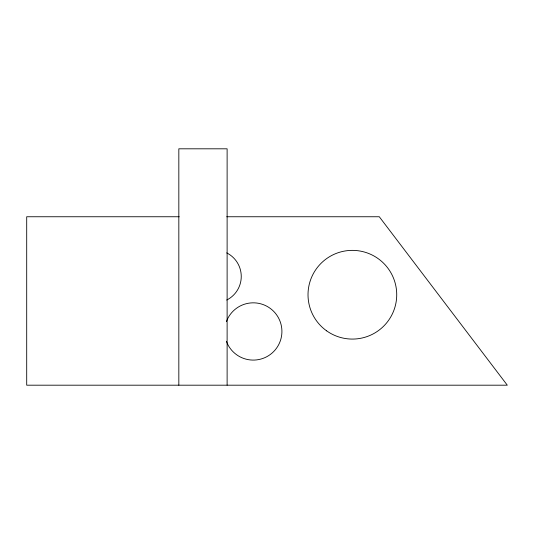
<?xml version="1.0" encoding="UTF-8"?>
<svg xmlns="http://www.w3.org/2000/svg" width="534" height="534" viewBox="0 0 534 534"><rect width="100%" height="100%" fill="white"/><g stroke="black" fill="none" stroke-linecap="round" stroke-linejoin="round"><path stroke-width="0.8" d="M179.237 216.751L26.7 216.751L26.7 385.188L507.3 385.188L379.287 216.751L226.75 216.751M227.117 385.188L227.117 148.812L178.83 148.812L178.83 385.188M226.71 252.889A26.386 26.386 0 0 1 226.71 300.048M226.376 321.675A28.636 28.636 0 0 1 270.384 308.492A28.636 28.636 0 0 1 270.384 354.429A28.636 28.636 0 0 1 226.376 341.253M326.621 330.84A44.355 44.355 0 0 0 396.522 298.967A44.355 44.355 0 0 0 333.964 254.371A44.355 44.355 0 0 0 326.621 330.84"/></g></svg>
